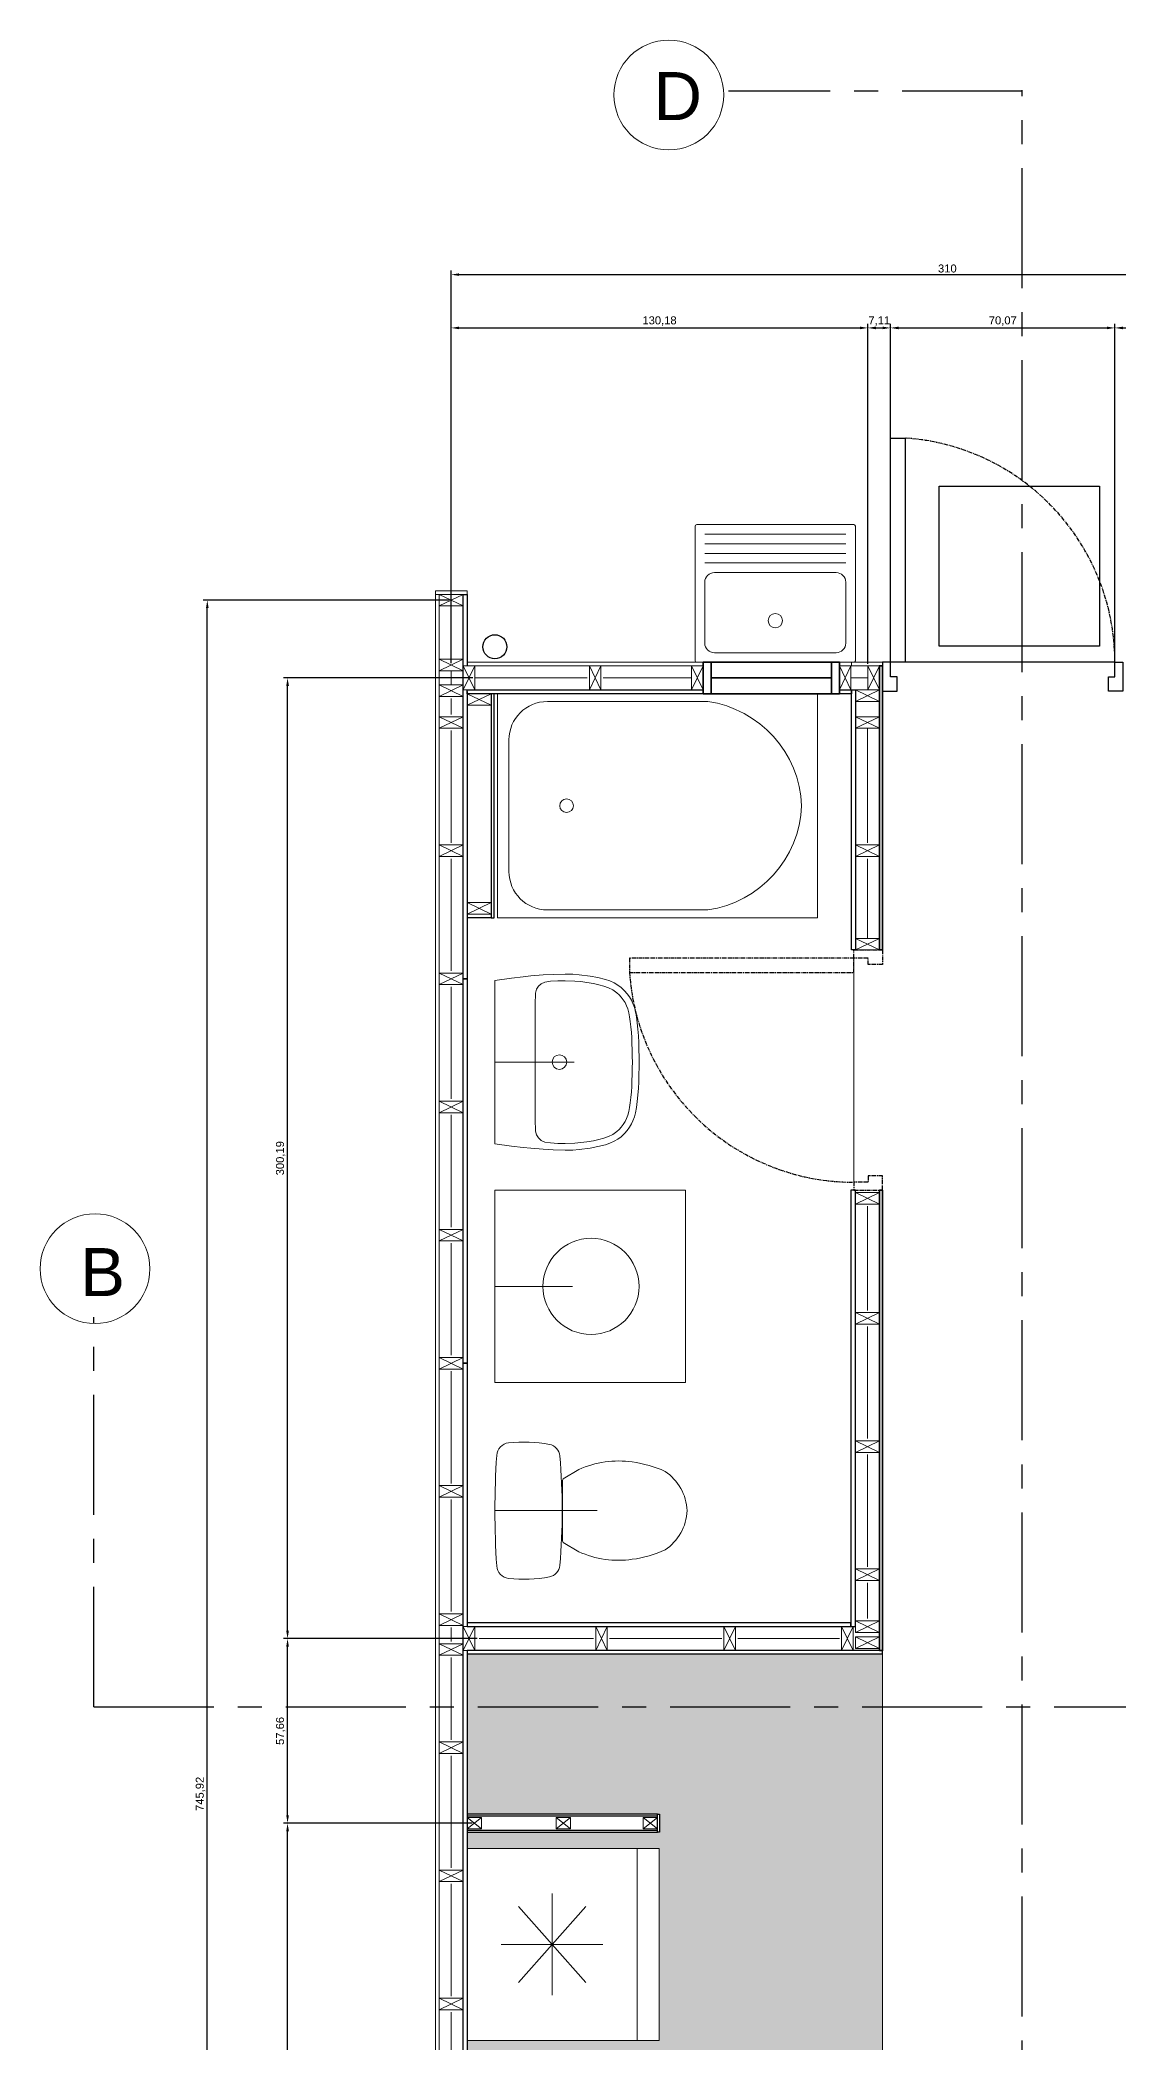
# Model space of a CAD drawing. Header units: inches. Extents: x 337 to 2410, y 226 to 1298.
# Drawn here: x 344 to 681, y 666 to 1292 of the extents above; entities that cross this region are included whole.
import ezdxf

# ---------------------------------------------------------------- set-up
doc = ezdxf.new("R2010")
doc.units = ezdxf.units.IN
doc.header["$MEASUREMENT"] = 0
doc.linetypes.add('CENTER', pattern=[2, 1.25, -0.25, 0.25, -0.25])
doc.layers.add('_AUX', color=210, linetype='Continuous', lineweight=18, plot=False)
for name, color, linetype, lineweight in [('A-ANNO-SYMB', 3, 'Continuous', 18), ('A-DETL-MBND', 3, 'Continuous', 18), ('A-DETL-MCUT', 4, 'Continuous', 25), ('A-DOOR-FULL', 4, 'Continuous', 25), ('A-ELEV-MBE1', 7, 'Continuous', 35), ('A-ELEV-MBE2', 4, 'Continuous', 25), ('A-FLOR-PATT', 8, 'Continuous', 18), ('A-FURN', 8, 'Continuous', 18), ('A-SECT-MCUT', 7, 'Continuous', 35), ('A-WALL-PATT', 8, 'Continuous', 18), ('A-WALL-STUD', 3, 'Continuous', 18)]:
    doc.layers.add(name, color=color, linetype=linetype, lineweight=lineweight)
doc.styles.get("Standard").update_dxf_attribs({"font": 'Arial.ttf'})
doc.linetypes.add('BATTING', pattern='A,0.0001,-0.1,[134,ltypeshp.shx,S=0.1,R=0,X=-0.1,Y=0],-0.2,[134,ltypeshp.shx,S=0.1,R=180,X=0.1,Y=0],-0.1', length=0.4001)
doc.dimstyles.new('ISO-25', dxfattribs={"dimtxt": 2.5, "dimasz": 2.5, "dimexe": 1.25, "dimexo": 0.625, "dimtad": 1, "dimtxsty": 'Standard', "dimcen": 2.5, "dimadec": 0, "dimazin": 0, "dimtfac": 1, "dimtmove": 0, "dimatfit": 3, "dimfxl": 1, "dimarcsym": 0})

# ---------------------------------------------------------------- blocks, each defined once
blk = doc.blocks.new('*D57')
at = {"color": 0, "lineweight": -2, "transparency": 16777216}
for p, q in [((472.32, 1097.57), (472.32, 1220.17)), ((474.82, 1218.92), (779.82, 1218.92)), ((782.32, 1095.52), (782.32, 1220.17))]:
    blk.add_line(p, q, dxfattribs=at)
at = {"color": 0, "transparency": 16777216}
for points in [[(474.82, 1219.34), (474.82, 1218.51), (472.32, 1218.92)], [(779.82, 1219.34), (779.82, 1218.51), (782.32, 1218.92)]]:
    blk.add_solid(points, dxfattribs=at)
at = {"color": 0, "transparency": 16777216, "insert": (627.32, 1220.82), "char_height": 2.5, "attachment_point": 5}
blk.add_mtext('310', dxfattribs=at)
blk = doc.blocks.new('*D59')
at = {"color": 0, "lineweight": -2, "transparency": 16777216}
for p, q in [((471.69, 1117.22), (394.89, 1117.22)), ((396.14, 373.79), (396.14, 1114.72)), ((471.69, 371.29), (394.89, 371.29))]:
    blk.add_line(p, q, dxfattribs=at)
at = {"color": 0, "transparency": 16777216}
for points in [[(395.72, 1114.72), (396.56, 1114.72), (396.14, 1117.22)], [(395.72, 373.79), (396.56, 373.79), (396.14, 371.29)]]:
    blk.add_solid(points, dxfattribs=at)
at = {"color": 0, "transparency": 16777216, "insert": (394.01, 744.26), "char_height": 2.5, "attachment_point": 5, "rotation": 90}
blk.add_mtext('745,92', dxfattribs=at)
blk = doc.blocks.new('*D60')
at = {"color": 0, "lineweight": -2, "transparency": 16777216}
for p, q in [((472.32, 1097.57), (472.32, 1203.52)), ((474.82, 1202.27), (600, 1202.27)), ((602.5, 1097.32), (602.5, 1203.52))]:
    blk.add_line(p, q, dxfattribs=at)
at = {"color": 0, "transparency": 16777216}
for points in [[(474.82, 1202.68), (474.82, 1201.85), (472.32, 1202.27)], [(600, 1202.68), (600, 1201.85), (602.5, 1202.27)]]:
    blk.add_solid(points, dxfattribs=at)
at = {"color": 0, "transparency": 16777216, "insert": (537.41, 1204.4), "char_height": 2.5, "attachment_point": 5}
blk.add_mtext('130,18', dxfattribs=at)
blk = doc.blocks.new('*D61')
at = {"color": 0, "lineweight": -2, "transparency": 16777216}
for p, q in [((609.6, 1098.42), (609.6, 1203.52)), ((612.1, 1202.27), (677.17, 1202.27)), ((679.67, 1098.42), (679.67, 1203.52))]:
    blk.add_line(p, q, dxfattribs=at)
at = {"color": 0, "transparency": 16777216}
for points in [[(612.1, 1202.68), (612.1, 1201.85), (609.6, 1202.27)], [(677.17, 1202.68), (677.17, 1201.85), (679.67, 1202.27)]]:
    blk.add_solid(points, dxfattribs=at)
at = {"color": 0, "transparency": 16777216, "insert": (644.64, 1204.4), "char_height": 2.5, "attachment_point": 5}
blk.add_mtext('70,07', dxfattribs=at)
blk = doc.blocks.new('*D62')
at = {"color": 0, "lineweight": -2, "transparency": 16777216}
for p, q in [((602.5, 1098.42), (602.5, 1203.52)), ((605, 1202.27), (607.1, 1202.27)), ((609.6, 1098.42), (609.6, 1203.52))]:
    blk.add_line(p, q, dxfattribs=at)
at = {"color": 0, "transparency": 16777216}
for points in [[(605, 1202.68), (605, 1201.85), (602.5, 1202.27)], [(607.1, 1202.68), (607.1, 1201.85), (609.6, 1202.27)]]:
    blk.add_solid(points, dxfattribs=at)
at = {"color": 0, "transparency": 16777216, "insert": (606.05, 1204.4), "char_height": 2.5, "attachment_point": 5}
blk.add_mtext('7,11', dxfattribs=at)
blk = doc.blocks.new('*D63')
at = {"color": 0, "lineweight": -2, "transparency": 16777216}
for p, q in [((679.67, 1098.42), (679.67, 1203.52)), ((682.17, 1202.27), (779.82, 1202.27)), ((782.32, 1098.42), (782.32, 1203.52))]:
    blk.add_line(p, q, dxfattribs=at)
at = {"color": 0, "transparency": 16777216}
for points in [[(682.17, 1202.68), (682.17, 1201.85), (679.67, 1202.27)], [(779.82, 1202.68), (779.82, 1201.85), (782.32, 1202.27)]]:
    blk.add_solid(points, dxfattribs=at)
at = {"color": 0, "transparency": 16777216, "insert": (730.99, 1204.4), "char_height": 2.5, "attachment_point": 5}
blk.add_mtext('102,65', dxfattribs=at)
blk = doc.blocks.new('*D72')
at = {"color": 0, "lineweight": -2, "transparency": 16777216}
for p, q in [((480.45, 792.75), (419.96, 792.75)), ((421.21, 737.6), (421.21, 790.25)), ((478.9, 735.1), (419.96, 735.1))]:
    blk.add_line(p, q, dxfattribs=at)
at = {"color": 0, "transparency": 16777216}
for points in [[(420.8, 790.25), (421.63, 790.25), (421.21, 792.75)], [(420.8, 737.6), (421.63, 737.6), (421.21, 735.1)]]:
    blk.add_solid(points, dxfattribs=at)
at = {"color": 0, "transparency": 16777216, "insert": (419.08, 763.92), "char_height": 2.5, "attachment_point": 5, "rotation": 90}
blk.add_mtext('57,66', dxfattribs=at)
blk = doc.blocks.new('*D73')
at = {"color": 0, "lineweight": -2, "transparency": 16777216}
for p, q in [((478.9, 735.1), (419.96, 735.1)), ((421.21, 404.57), (421.21, 732.6)), ((478.45, 402.07), (419.96, 402.07))]:
    blk.add_line(p, q, dxfattribs=at)
at = {"color": 0, "transparency": 16777216}
for points in [[(420.8, 732.6), (421.63, 732.6), (421.21, 735.1)], [(420.8, 404.57), (421.63, 404.57), (421.21, 402.07)]]:
    blk.add_solid(points, dxfattribs=at)
at = {"color": 0, "transparency": 16777216, "insert": (419.08, 568.59), "char_height": 2.5, "attachment_point": 5, "rotation": 90}
blk.add_mtext('333,02', dxfattribs=at)
blk = doc.blocks.new('*D74')
at = {"color": 0, "lineweight": -2, "transparency": 16777216}
for p, q in [((479.05, 1092.94), (419.96, 1092.94)), ((421.21, 795.25), (421.21, 1090.44)), ((477.25, 792.75), (419.96, 792.75))]:
    blk.add_line(p, q, dxfattribs=at)
at = {"color": 0, "transparency": 16777216}
for points in [[(420.8, 1090.44), (421.63, 1090.44), (421.21, 1092.94)], [(420.8, 795.25), (421.63, 795.25), (421.21, 792.75)]]:
    blk.add_solid(points, dxfattribs=at)
at = {"color": 0, "transparency": 16777216, "insert": (419.08, 942.85), "char_height": 2.5, "attachment_point": 5, "rotation": 90}
blk.add_mtext('300,19', dxfattribs=at)

msp = doc.modelspace()

# ---------------------------------------------------------------- hatches: boundary and pattern name
at = {"layer": 'A-FLOR-PATT'}
h = msp.add_hatch(dxfattribs=at)
h.set_pattern_fill('DOTS', color=0, scale=2.001937, style=0)
h.set_pattern_definition([(0, (-45321.7826, -1930.0857), (1.58903716, 3.17807433), [0, -3.17807433])])
h.paths.add_polyline_path([(607.1, 787.997), (477.274, 787.997), (477.274, 737.949), (537.386, 737.949), (537.386, 732.241), (477.274, 732.241), (477.274, 486.907), (527.323, 486.906), (527.323, 406.829), (607.1, 406.829)])
h.paths.add_polyline_path([(482.279, 561.979), (542.337, 561.979), (542.337, 622.038), (482.279, 622.038)], flags=16)
h.paths.add_polyline_path([(527.267, 662.173), (477.274, 662.173), (477.274, 627.043), (527.267, 627.043)], flags=16)
h.paths.add_polyline_path([(537.332, 727.236), (477.274, 727.236), (477.274, 667.178), (537.332, 667.178)], flags=16)
h.paths.add_polyline_path([(527.321, 556.975), (477.274, 556.975), (477.274, 486.907), (527.321, 486.907)], flags=16)

# ---------------------------------------------------------------- linework, layer by layer
at = {"color": 3, "linetype": 'CENTER', "ltscale": 30}
for p, q in [((650.703, 1276.235), (558.941, 1276.235)), ((650.703, 254.712), (650.703, 1276.538)), ((360.703, 771.396), (360.703, 893.158)), ((360.703, 771.396), (1228.663, 771.396))]:
    msp.add_line(p, q, dxfattribs=at)
at = {"color": 0}
for p, q in [((485.801, 1017.918), (485.801, 1087.988)), ((484.781, 1017.918), (477.274, 1017.918)), ((484.781, 1017.918), (485.801, 1017.918))]:
    msp.add_line(p, q, dxfattribs=at)
at = {"layer": '_AUX', "color": 0}
for points in [[(607.1, 787.997), (477.274, 787.997), (477.274, 737.949), (537.386, 737.949), (537.386, 732.241), (477.274, 732.241), (477.274, 486.907), (527.323, 486.906), (527.323, 406.829), (607.1, 406.829)], [(537.332, 727.236), (477.274, 727.236), (477.274, 667.178), (537.332, 667.178)]]:
    msp.add_lwpolyline(points, close=True, dxfattribs=at)
at = {"layer": 'A-ANNO-SYMB', "color": 0}
for p, q in [((486.801, 1017.988), (486.801, 1087.988)), ((502.377, 1085.557), (552.472, 1085.557)), ((586.801, 1017.988), (586.801, 1087.988)), ((490.377, 1073.557), (490.377, 1052.988)), ((490.377, 1032.418), (490.377, 1052.988)), ((502.377, 1020.418), (552.472, 1020.418)), ((486.801, 1017.988), (586.801, 1017.988))]:
    msp.add_line(p, q, dxfattribs=at)
at = {"layer": 'A-ANNO-SYMB'}
for centre in [(540.316, 1275.043), (361.063, 908.344)]:
    msp.add_circle(centre, 17.163, dxfattribs=at)
at = {"layer": 'A-ANNO-SYMB', "color": 0}
msp.add_circle((508.377, 1052.988), 2.126, dxfattribs=at)
for centre, radius, start, end in [((502.377, 1073.557), 12, 90, 180), ((547.548, 1051.633), 34.28, 2.264793, 81.74057), ((547.548, 1054.342), 34.28, 278.25943, 357.735207), ((502.377, 1032.418), 12, 180, 270)]:
    msp.add_arc(centre, radius, start, end, dxfattribs=at)
at = {"layer": 'A-DETL-MBND', "color": 0}
msp.add_line((467.465, 1119.019), (467.465, 1120.12), dxfattribs=at)
for points in [[(467.465, 1120.12), (477.274, 1120.12), (477.274, 1119.019), (467.465, 1119.019)], [(467.465, 758.669), (467.465, 1119.019), (468.566, 1119.019), (468.566, 758.669)], [(551.046, 1096.696), (477.274, 1096.696), (477.274, 1097.797), (551.046, 1097.797)], [(593.587, 1097.797), (597.39, 1097.797), (597.39, 1096.696), (593.587, 1096.696)], [(607.101, 1097.796), (607.101, 1096.696), (597.39, 1096.696), (597.39, 1097.797), (607.101, 1097.797)], [(468.566, 761.172), (468.566, 368.292), (467.465, 368.292), (467.465, 758.669)]]:
    msp.add_lwpolyline(points, dxfattribs=at)
at = {"layer": 'A-DETL-MCUT', "color": 0}
for p, q in [((484.78, 1087.988), (484.781, 1017.918)), ((476.073, 758.669), (476.073, 878.785)), ((476.073, 878.785), (477.274, 878.785)), ((477.274, 878.785), (477.274, 796.506)), ((477.274, 788.999), (477.274, 673.588))]:
    msp.add_line(p, q, dxfattribs=at)
for points in [[(477.274, 1088.697), (477.275, 998.902), (476.073, 998.902), (476.073, 1119.019), (477.274, 1119.019), (477.274, 1096.696)], [(551.046, 1087.988), (477.274, 1087.988), (477.274, 1089.189), (551.046, 1089.189)], [(593.587, 1089.189), (597.39, 1089.189), (597.39, 1087.988), (593.587, 1087.988)], [(477.274, 673.588), (477.274, 638.553), (476.073, 638.553), (476.073, 761.172)], [(477.274, 737.348), (536.785, 737.348), (536.785, 737.949), (477.274, 737.949)], [(477.274, 732.243), (536.785, 732.243), (536.785, 732.844), (477.274, 732.844)]]:
    msp.add_lwpolyline(points, dxfattribs=at)
for points in [[(598.592, 1089.189), (598.592, 1007.91), (597.39, 1007.91), (597.39, 1089.189)], [(476.073, 878.785), (476.073, 998.902), (477.274, 998.902), (477.274, 878.785)], [(598.592, 932.837), (597.168, 932.837), (597.169, 796.505), (598.592, 796.506)], [(597.169, 796.505), (597.169, 797.707), (477.274, 797.707), (477.274, 796.505)], [(607.1, 787.997), (607.1, 788.998), (477.274, 788.998), (477.274, 787.997)], [(536.785, 732.241), (536.785, 737.949), (537.386, 737.949), (537.386, 732.241)]]:
    msp.add_lwpolyline(points, close=True, dxfattribs=at)
at = {"layer": 'A-DOOR-FULL', "color": 0}
for points in [[(614.107, 1167.864), (614.107, 1097.796), (609.603, 1097.796), (609.603, 1167.864), (614.107, 1167.864)], [(609.603, 1097.796), (607.101, 1097.796), (607.101, 1088.788), (611.605, 1088.788), (611.605, 1093.292), (609.603, 1093.292), (609.603, 1097.796)], [(679.671, 1097.796), (682.173, 1097.796), (682.173, 1088.788), (677.669, 1088.788), (677.669, 1093.292), (679.671, 1093.292), (679.671, 1097.796)]]:
    msp.add_lwpolyline(points, dxfattribs=at)
at = {"layer": 'A-DOOR-FULL', "color": 0, "linetype": 'CENTER'}
for points in [[(598.091, 1005.408), (598.091, 1007.91), (607.1, 1007.91), (607.1, 1003.406), (602.596, 1003.406), (602.596, 1005.408), (598.091, 1005.408)], [(528.024, 1000.903), (598.091, 1000.903), (598.091, 1005.408), (528.024, 1005.408), (528.024, 1000.903)], [(598.091, 935.34), (598.091, 932.837), (607.1, 932.837), (607.1, 937.342), (602.596, 937.342), (602.596, 935.34), (598.091, 935.34)]]:
    msp.add_lwpolyline(points, dxfattribs=at)
for centre, start, end in [((609.335, 1097.69), 0.086435, 86.109339), ((598.198, 1005.676), 183.890661, 269.913565)]:
    msp.add_arc(centre, 70.336, start, end, dxfattribs=at)
at = {"layer": 'A-ELEV-MBE1', "color": 0}
for p, q in [((553.548, 1097.797), (591.085, 1097.799)), ((553.549, 1092.892), (591.085, 1092.892)), ((553.549, 1087.988), (591.085, 1087.988)), ((467.515, 673.587), (467.515, 673.588))]:
    msp.add_line(p, q, dxfattribs=at)
for points in [[(551.046, 1097.797), (553.548, 1097.797), (553.549, 1087.988), (551.046, 1087.988)], [(591.085, 1097.797), (593.587, 1097.797), (593.587, 1087.988), (591.085, 1087.988)]]:
    msp.add_lwpolyline(points, close=True, dxfattribs=at)
at = {"layer": 'A-ELEV-MBE2', "color": 0}
msp.add_line((679.671, 1097.797), (609.603, 1097.797), dxfattribs=at)
msp.add_lwpolyline([(624.8, 1152.85), (674.848, 1152.85), (674.848, 1102.802), (624.8, 1102.802), (624.8, 1152.85)], dxfattribs=at)
at = {"layer": 'A-ELEV-MBE2', "color": 0, "ltscale": 0.05}
msp.add_circle((485.969, 1102.648), 3.754, dxfattribs=at)
at = {"layer": 'A-FLOR-PATT', "color": 0}
msp.add_line((598.091, 935.34), (598.091, 1005.408), dxfattribs=at)
at = {"layer": 'A-FLOR-PATT', "color": 0, "linetype": 'BATTING', "ltscale": 0.11}
msp.add_lwpolyline([(602.355, 1057.303), (602.355, 1057.359)], dxfattribs=at)
at = {"layer": 'A-FURN', "color": 0, "ltscale": 0.25}
for p, q in [((548.543, 1140.338), (548.543, 1098.298)), ((598.091, 1140.839), (549.044, 1140.839)), ((598.592, 1098.298), (598.592, 1140.338)), ((595.589, 1137.836), (551.546, 1137.836)), ((595.589, 1134.833), (551.546, 1134.833)), ((595.589, 1131.83), (551.546, 1131.83)), ((595.589, 1128.827), (551.546, 1128.827)), ((551.546, 1122.821), (551.546, 1103.803)), ((592.586, 1125.824), (554.549, 1125.824)), ((595.589, 1103.803), (595.589, 1122.821)), ((549.044, 1097.797), (598.091, 1097.797)), ((554.549, 1100.8), (592.586, 1100.8))]:
    msp.add_line(p, q, dxfattribs=at)
at = {"layer": 'A-FURN', "color": 0}
for p, q in [((491.153, 999.108), (485.983, 998.354)), ((485.983, 998.354), (485.983, 972.876)), ((494.765, 999.552), (491.153, 999.108)), ((497.256, 999.806), (494.765, 999.552)), ((501.105, 1000.116), (497.256, 999.806)), ((499.019, 995.626), (498.714, 994.437)), ((499.582, 996.56), (499.019, 995.626)), ((500.417, 997.337), (499.582, 996.56)), ((501.607, 997.899), (500.417, 997.337)), ((504.221, 1000.293), (501.105, 1000.116)), ((503.394, 998.136), (501.607, 997.899)), ((505.686, 998.277), (503.394, 998.136)), ((507.907, 1000.402), (504.221, 1000.293)), ((507.894, 998.301), (505.686, 998.277)), ((510.991, 998.196), (507.894, 998.301)), ((510.368, 1000.338), (507.907, 1000.402)), ((512.331, 1000.195), (510.368, 1000.338)), ((512.812, 998.035), (510.991, 998.196)), ((515.737, 999.752), (512.331, 1000.195)), ((514.673, 997.794), (512.812, 998.035)), ((516.802, 997.421), (514.673, 997.794)), ((518.143, 999.286), (515.737, 999.752)), ((518.491, 997.05), (516.802, 997.421)), ((520.549, 998.688), (518.143, 999.286)), ((520.023, 996.655), (518.491, 997.05)), ((521.514, 996.123), (520.023, 996.655)), ((521.92, 998.227), (520.549, 998.688)), ((522.785, 995.46), (521.514, 996.123)), ((523.244, 997.613), (521.92, 998.227)), ((524.116, 994.505), (522.785, 995.46)), ((524.343, 996.955), (523.244, 997.613)), ((525.394, 996.172), (524.343, 996.955)), ((526.483, 995.163), (525.394, 996.172)), ((527.297, 994.235), (526.483, 995.163)), ((498.626, 993.247), (498.595, 991.998)), ((498.595, 972.876), (498.595, 991.998)), ((498.714, 994.437), (498.626, 993.247)), ((524.793, 993.889), (524.116, 994.505)), ((525.466, 993.158), (524.793, 993.889)), ((526.102, 992.323), (525.466, 993.158)), ((526.641, 991.454), (526.102, 992.323)), ((527.107, 990.515), (526.641, 991.454)), ((527.494, 989.498), (527.107, 990.515)), ((528.012, 993.243), (527.297, 994.235)), ((527.804, 988.317), (527.494, 989.498)), ((528.628, 992.194), (528.012, 993.243)), ((529.107, 991.179), (528.628, 992.194)), ((529.549, 989.958), (529.107, 991.179)), ((529.87, 988.699), (529.549, 989.958)), ((528.047, 987.027), (527.804, 988.317)), ((528.279, 985.546), (528.047, 987.027)), ((528.478, 983.912), (528.279, 985.546)), ((528.624, 982.162), (528.478, 983.912)), ((530.183, 987.004), (529.87, 988.699)), ((530.452, 985.15), (530.183, 987.004)), ((530.659, 983.157), (530.452, 985.15)), ((530.796, 981.062), (530.659, 983.157)), ((528.72, 980.538), (528.624, 982.162)), ((528.806, 978.701), (528.72, 980.538)), ((528.871, 976.742), (528.806, 978.701)), ((528.913, 974.611), (528.871, 976.742)), ((530.897, 979.009), (530.794, 981.103)), ((530.974, 976.749), (530.895, 979.046)), ((531.018, 974.399), (530.973, 976.788)), ((485.983, 972.876), (485.983, 947.398)), ((485.983, 972.876), (510.761, 972.876)), ((498.595, 972.876), (498.595, 953.754)), ((528.913, 971.142), (528.871, 969.01)), ((528.924, 972.876), (528.913, 974.611)), ((528.924, 972.876), (528.913, 971.142)), ((530.973, 968.964), (531.018, 971.337)), ((531.026, 972.876), (531.017, 974.432)), ((531.018, 971.337), (531.026, 972.876)), ((528.72, 965.214), (528.624, 963.59)), ((528.806, 967.052), (528.72, 965.214)), ((528.871, 969.01), (528.806, 967.052)), ((530.659, 962.596), (530.796, 964.691)), ((530.794, 964.649), (530.897, 966.743)), ((530.895, 966.707), (530.974, 969.003)), ((527.804, 957.436), (527.494, 956.255)), ((528.047, 958.725), (527.804, 957.436)), ((528.279, 960.207), (528.047, 958.725)), ((528.478, 961.84), (528.279, 960.207)), ((528.624, 963.59), (528.478, 961.84)), ((529.87, 957.053), (530.183, 958.748)), ((530.183, 958.748), (530.452, 960.602)), ((530.452, 960.602), (530.659, 962.596)), ((498.626, 952.506), (498.595, 953.754)), ((498.714, 951.315), (498.626, 952.506)), ((499.019, 950.126), (498.714, 951.315)), ((524.116, 951.247), (522.785, 950.293)), ((524.793, 951.863), (524.116, 951.247)), ((525.466, 952.594), (524.793, 951.863)), ((526.102, 953.429), (525.466, 952.594)), ((526.641, 954.298), (526.102, 953.429)), ((526.483, 950.589), (527.297, 951.517)), ((527.107, 955.237), (526.641, 954.298)), ((527.494, 956.255), (527.107, 955.237)), ((527.297, 951.517), (528.012, 952.509)), ((528.012, 952.509), (528.628, 953.558)), ((528.628, 953.558), (529.107, 954.574)), ((529.107, 954.574), (529.549, 955.794)), ((529.549, 955.794), (529.87, 957.053)), ((485.983, 947.398), (491.153, 946.644)), ((491.153, 946.644), (494.765, 946.2)), ((494.765, 946.2), (497.256, 945.946)), ((497.256, 945.946), (501.105, 945.636)), ((499.582, 949.192), (499.019, 950.126)), ((500.417, 948.416), (499.582, 949.192)), ((501.607, 947.853), (500.417, 948.416)), ((501.105, 945.636), (504.221, 945.459)), ((503.394, 947.617), (501.607, 947.853)), ((505.686, 947.476), (503.394, 947.617)), ((504.221, 945.459), (507.907, 945.35)), ((507.894, 947.452), (505.686, 947.476)), ((510.991, 947.557), (507.894, 947.452)), ((507.907, 945.35), (510.368, 945.414)), ((510.368, 945.414), (512.331, 945.557)), ((512.812, 947.718), (510.991, 947.557)), ((512.331, 945.557), (515.737, 946.001)), ((514.673, 947.959), (512.812, 947.718)), ((516.802, 948.331), (514.673, 947.959)), ((515.737, 946.001), (518.143, 946.466)), ((518.491, 948.702), (516.802, 948.331)), ((518.143, 946.466), (520.549, 947.064)), ((520.023, 949.098), (518.491, 948.702)), ((521.514, 949.629), (520.023, 949.098)), ((520.549, 947.064), (521.92, 947.525)), ((522.785, 950.293), (521.514, 949.629)), ((521.92, 947.525), (523.244, 948.139)), ((523.244, 948.139), (524.343, 948.798)), ((524.343, 948.798), (525.394, 949.58)), ((525.394, 949.58), (526.483, 950.589)), ((507.36, 842.642), (512.197, 845.565)), ((507.095, 832.741), (507.095, 842.2)), ((517.907, 832.741), (485.983, 832.741)), ((507.095, 832.741), (507.095, 823.281)), ((507.36, 822.839), (512.197, 819.916)), ((481.779, 736.898), (477.274, 733.294)), ((477.274, 736.898), (481.779, 733.294)), ((509.582, 736.898), (505.078, 733.294)), ((505.078, 736.898), (509.582, 733.294)), ((536.785, 736.898), (532.281, 733.294)), ((532.281, 736.898), (536.785, 733.294)), ((477.274, 727.236), (477.274, 667.178)), ((537.332, 727.236), (477.274, 727.236)), ((530.383, 667.178), (530.383, 727.236)), ((537.332, 667.178), (537.332, 727.236)), ((514.354, 685.306), (493.304, 709.109)), ((514.354, 709.109), (493.304, 685.306)), ((503.829, 697.207), (503.829, 713.095)), ((487.941, 697.207), (519.717, 697.207)), ((503.829, 697.207), (503.829, 681.32)), ((477.274, 667.178), (537.332, 667.178))]:
    msp.add_line(p, q, dxfattribs=at)
for points in [[(485.983, 932.837), (485.983, 872.779), (545.54, 872.779), (545.54, 932.837), (485.983, 932.837)], [(485.983, 902.808), (510.199, 902.808)]]:
    msp.add_lwpolyline(points, dxfattribs=at)
for points in [[(481.779, 736.898), (477.274, 736.898), (477.274, 733.294), (481.779, 733.294)], [(509.582, 736.898), (505.078, 736.898), (505.078, 733.294), (509.582, 733.294)], [(536.785, 736.898), (532.281, 736.898), (532.281, 733.294), (536.785, 733.294)]]:
    msp.add_lwpolyline(points, close=True, dxfattribs=at)
at = {"layer": 'A-FURN', "color": 0, "ltscale": 0.25}
msp.add_circle((573.568, 1110.81), 2.237, dxfattribs=at)
at = {"layer": 'A-FURN', "color": 0}
for centre, radius in [((506.135, 972.876), 2.284), ((516.012, 902.808), 15.015)]:
    msp.add_circle(centre, radius, dxfattribs=at)
at = {"layer": 'A-FURN', "color": 0, "ltscale": 0.25}
for centre, radius, start, end in [((549.044, 1140.338), 0.5, 90, 180), ((598.091, 1140.338), 0.5, 0, 90), ((554.549, 1122.821), 3.003, 90, 180), ((592.586, 1122.821), 3.003, 0, 90), ((554.549, 1103.803), 3.003, 180, 270), ((592.586, 1103.803), 3.003, 270, 0), ((549.044, 1098.298), 0.5, 180, 270), ((598.091, 1098.298), 0.5, 270, 0)]:
    msp.add_arc(centre, radius, start, end, dxfattribs=at)
at = {"layer": 'A-FURN', "color": 0}
for centre, radius, start, end in [((533.293, 981.226), 2.502, 182.806886, 183.764718), ((533.396, 979.132), 2.502, 181.968399, 182.806886), ((533.475, 976.835), 2.502, 181.073904, 181.968399), ((533.52, 974.445), 2.502, 180.318419, 181.073904), ((533.293, 964.526), 2.502, 176.235282, 177.193114), ((533.396, 966.621), 2.502, 177.193114, 178.031601), ((533.475, 968.917), 2.502, 178.031601, 178.926096), ((490.743, 849.746), 4.204, 96.335902, 176.25542), ((495.017, 811.249), 42.938, 79.254844, 96.335902), ((502.276, 849.5), 4.004, 4.94027, 79.254844), ((750.572, 832.741), 264.589, 176.25542, 183.74458), ((308.386, 832.741), 198.617, 355.05973, 4.94027), ((524.62, 818.227), 30.029, 81.793069, 114.438175), ((524.263, 812.407), 35.843, 65.475579, 82.556764), ((530.378, 832.014), 15.68, 2.655151, 56.021131), ((507.595, 842.2), 0.5, 118.022595, 180), ((530.378, 833.467), 15.68, 303.978869, 357.344849), ((507.595, 823.281), 0.5, 180, 241.977405), ((524.62, 847.255), 30.029, 245.561825, 278.206931), ((524.263, 853.074), 35.843, 277.443236, 294.524421), ((490.743, 815.735), 4.204, 183.74458, 263.664098), ((502.276, 815.981), 4.004, 280.745156, 355.05973), ((495.017, 854.233), 42.938, 263.664098, 280.745156)]:
    msp.add_arc(centre, radius, start, end, dxfattribs=at)
at = {"layer": 'A-SECT-MCUT', "color": 0}
for points in [[(607.1, 1096.696), (606.099, 1096.696), (606.1, 1007.91), (607.1, 1007.91)], [(606.099, 788.998), (607.1, 788.998), (607.1, 932.837), (606.099, 932.837)]]:
    msp.add_lwpolyline(points, close=True, dxfattribs=at)
at = {"layer": 'A-WALL-PATT', "color": 0, "ltscale": 0.1}
for p, q in [((472.319, 1098.748), (472.319, 1115.416)), ((472.319, 1090.74), (472.319, 1095.144)), ((514.81, 1092.942), (479.677, 1092.942)), ((547.442, 1092.942), (519.815, 1092.942)), ((597.191, 1092.942), (602.496, 1092.942)), ((472.319, 1081.482), (472.319, 1086.436)), ((472.319, 1041.443), (472.319, 1076.477)), ((602.345, 1041.443), (602.345, 1077.177)), ((472.319, 1001.404), (472.319, 1036.438)), ((602.347, 1011.514), (602.345, 1036.438)), ((472.319, 961.365), (472.319, 996.399)), ((472.319, 921.327), (472.319, 956.36)), ((602.345, 895.301), (602.345, 927.833)), ((472.319, 881.288), (472.319, 916.322)), ((602.345, 855.263), (602.345, 890.296)), ((472.319, 841.249), (472.319, 876.283)), ((602.345, 815.224), (602.345, 850.258)), ((472.319, 801.199), (472.319, 836.244)), ((602.345, 799.008), (602.345, 810.219)), ((472.319, 796.194), (472.319, 791.854)), ((481.078, 792.752), (516.784, 792.752)), ((521.789, 792.752), (556.823, 792.752)), ((561.828, 792.752), (593.587, 792.752)), ((472.319, 786.849), (472.319, 761.172)), ((472.319, 756.167), (472.319, 721.133)), ((472.319, 681.094), (472.319, 716.128)), ((472.319, 676.089), (472.319, 641.055))]:
    msp.add_line(p, q, dxfattribs=at)
at = {"layer": 'A-WALL-STUD', "color": 0}
for p, q in [((476.073, 1119.019), (468.566, 1115.416)), ((468.566, 1119.019), (476.073, 1115.416)), ((476.073, 1095.144), (468.566, 1098.748)), ((468.566, 1095.144), (476.073, 1098.748)), ((476.073, 1089.189), (479.677, 1096.696)), ((476.073, 1096.696), (479.677, 1089.189)), ((515.511, 1089.189), (519.114, 1096.696)), ((515.511, 1096.696), (519.114, 1089.189)), ((547.442, 1089.189), (551.046, 1096.696)), ((547.442, 1096.696), (551.046, 1089.189)), ((593.587, 1089.189), (597.191, 1096.696)), ((593.587, 1096.696), (597.191, 1089.189)), ((602.496, 1089.189), (606.099, 1096.696)), ((602.496, 1096.696), (606.099, 1089.189)), ((476.073, 1090.74), (468.566, 1087.137)), ((468.566, 1090.74), (476.073, 1087.137)), ((598.592, 1089.189), (606.099, 1085.585)), ((606.099, 1089.189), (598.592, 1085.585)), ((484.782, 1087.988), (477.274, 1084.384)), ((477.274, 1087.988), (484.782, 1084.384)), ((476.073, 1080.781), (468.566, 1077.177)), ((468.566, 1080.781), (476.073, 1077.177)), ((598.592, 1080.781), (606.099, 1077.177)), ((606.099, 1080.781), (598.592, 1077.177)), ((476.073, 1040.742), (468.566, 1037.139)), ((468.566, 1040.742), (476.073, 1037.139)), ((598.592, 1040.742), (606.099, 1037.139)), ((606.099, 1040.742), (598.592, 1037.139)), ((484.781, 1022.722), (477.273, 1019.119)), ((477.273, 1022.722), (484.781, 1019.119)), ((598.592, 1011.514), (606.1, 1007.91)), ((606.1, 1011.514), (598.592, 1007.91)), ((476.073, 1000.703), (468.566, 997.1)), ((468.566, 1000.703), (476.073, 997.1)), ((476.073, 960.665), (468.566, 957.061)), ((468.566, 960.665), (476.073, 957.061)), ((598.592, 932.137), (606.099, 928.533)), ((606.099, 932.137), (598.592, 928.533)), ((476.073, 920.626), (468.566, 917.022)), ((468.566, 920.626), (476.073, 917.022)), ((598.592, 894.6), (606.099, 890.997)), ((606.099, 894.6), (598.592, 890.997)), ((476.073, 876.984), (468.566, 880.587)), ((468.566, 876.984), (476.073, 880.587)), ((598.592, 854.562), (606.099, 850.958)), ((606.099, 854.562), (598.592, 850.958)), ((476.073, 836.945), (468.566, 840.548)), ((468.566, 836.945), (476.073, 840.548)), ((598.592, 814.523), (606.099, 810.92)), ((606.099, 814.523), (598.592, 810.92)), ((476.073, 796.895), (468.566, 800.498)), ((468.566, 796.895), (476.073, 800.498)), ((476.073, 788.999), (479.676, 796.506)), ((476.073, 796.506), (479.676, 788.999)), ((517.485, 788.998), (521.088, 796.505)), ((517.485, 796.505), (521.088, 788.998)), ((557.523, 788.998), (561.127, 796.505)), ((557.523, 796.505), (561.127, 788.998)), ((594.287, 788.998), (597.891, 796.505)), ((594.287, 796.505), (597.891, 788.998)), ((598.592, 798.307), (606.099, 794.703)), ((606.099, 798.307), (598.592, 794.703)), ((476.073, 791.153), (468.566, 787.55)), ((468.566, 791.153), (476.073, 787.55)), ((598.592, 793.302), (606.099, 789.699)), ((606.099, 793.302), (598.592, 789.699)), ((476.073, 760.471), (468.566, 756.868)), ((468.566, 760.471), (476.073, 756.868)), ((476.073, 720.432), (468.566, 716.829)), ((468.566, 720.432), (476.073, 716.829)), ((476.073, 680.394), (468.566, 676.79)), ((468.566, 680.394), (476.073, 676.79))]:
    msp.add_line(p, q, dxfattribs=at)
for points in [[(476.073, 1119.019), (468.566, 1119.019), (468.566, 1115.416), (476.073, 1115.416)], [(476.073, 1095.144), (468.566, 1095.144), (468.566, 1098.748), (476.073, 1098.748)], [(476.073, 1089.189), (476.073, 1096.696), (479.677, 1096.696), (479.677, 1089.189)], [(515.511, 1089.189), (515.511, 1096.696), (519.114, 1096.696), (519.114, 1089.189)], [(547.442, 1089.189), (547.442, 1096.696), (551.046, 1096.696), (551.046, 1089.189)], [(593.587, 1089.189), (593.587, 1096.696), (597.191, 1096.696), (597.191, 1089.189)], [(602.496, 1089.189), (602.496, 1096.696), (606.099, 1096.696), (606.099, 1089.189)], [(476.073, 1090.74), (468.566, 1090.74), (468.566, 1087.137), (476.073, 1087.137)], [(598.592, 1089.189), (606.099, 1089.189), (606.099, 1085.585), (598.592, 1085.585)], [(484.782, 1087.988), (477.274, 1087.988), (477.274, 1084.384), (484.782, 1084.384)], [(476.073, 1080.781), (468.566, 1080.781), (468.566, 1077.177), (476.073, 1077.177)], [(598.592, 1080.781), (606.099, 1080.781), (606.099, 1077.177), (598.592, 1077.177)], [(476.073, 1040.742), (468.566, 1040.742), (468.566, 1037.139), (476.073, 1037.139)], [(598.592, 1040.742), (606.099, 1040.742), (606.099, 1037.139), (598.592, 1037.139)], [(484.781, 1022.722), (477.273, 1022.722), (477.273, 1019.119), (484.781, 1019.119)], [(598.592, 1011.514), (606.1, 1011.514), (606.1, 1007.91), (598.592, 1007.91)], [(476.073, 1000.703), (468.566, 1000.703), (468.566, 997.1), (476.073, 997.1)], [(476.073, 960.665), (468.566, 960.665), (468.566, 957.061), (476.073, 957.061)], [(598.592, 932.137), (606.099, 932.137), (606.099, 928.533), (598.592, 928.533)], [(476.073, 920.626), (468.566, 920.626), (468.566, 917.022), (476.073, 917.022)], [(598.592, 894.6), (606.099, 894.6), (606.099, 890.997), (598.592, 890.997)], [(476.073, 876.984), (468.566, 876.984), (468.566, 880.587), (476.073, 880.587)], [(598.592, 854.562), (606.099, 854.562), (606.099, 850.958), (598.592, 850.958)], [(476.073, 836.945), (468.566, 836.945), (468.566, 840.548), (476.073, 840.548)], [(598.592, 814.523), (606.099, 814.523), (606.099, 810.92), (598.592, 810.92)], [(476.073, 796.895), (468.566, 796.895), (468.566, 800.498), (476.073, 800.498)], [(476.073, 788.999), (476.073, 796.506), (479.676, 796.506), (479.676, 788.999)], [(517.485, 788.998), (517.485, 796.505), (521.088, 796.505), (521.088, 788.998)], [(557.523, 788.998), (557.523, 796.505), (561.127, 796.505), (561.127, 788.998)], [(594.287, 788.998), (594.287, 796.505), (597.891, 796.505), (597.891, 788.998)], [(598.592, 798.307), (606.099, 798.307), (606.099, 794.703), (598.592, 794.703)], [(476.073, 791.153), (468.566, 791.153), (468.566, 787.55), (476.073, 787.55)], [(598.592, 793.302), (606.099, 793.302), (606.099, 789.699), (598.592, 789.699)], [(476.073, 760.471), (468.566, 760.471), (468.566, 756.868), (476.073, 756.868)], [(476.073, 720.432), (468.566, 720.432), (468.566, 716.829), (476.073, 716.829)], [(476.073, 680.394), (468.566, 680.394), (468.566, 676.79), (476.073, 676.79)]]:
    msp.add_lwpolyline(points, close=True, dxfattribs=at)

# ---------------------------------------------------------------- texts
at = {"color": 3, "char_height": 15, "attachment_point": 1}
for s, width, insert in [('D', 35.40107, (535.53, 1282.205)), ('B', 28.43682, (356.465, 914.784))]:
    msp.add_mtext_dynamic_manual_height_columns(s, width=width, gutter_width=12.5, heights=[0], dxfattribs=dict(at, insert=insert))

# ---------------------------------------------------------------- dimensions: what is measured, and where the dimension line sits
at = {"color": 3}
for base, p1, p2, picture, middle in [((782.317, 1218.923), (472.319, 1096.946), (782.317, 1094.893), '*D57', (627.318, 1220.815)), ((602.496, 1202.267), (472.319, 1096.946), (602.496, 1096.696), '*D60', (537.407, 1204.398)), ((609.603, 1202.267), (602.496, 1097.797), (609.603, 1097.796), '*D62', (606.049, 1204.398)), ((679.671, 1202.267), (609.603, 1097.797), (679.671, 1097.796), '*D61', (644.637, 1204.398)), ((782.317, 1202.267), (679.671, 1097.797), (782.317, 1097.797), '*D63', (730.994, 1204.398))]:
    dim = msp.add_linear_dim(base=base, p1=p1, p2=p2, dimstyle='ISO-25', dxfattribs=at)
    dim.commit()
    dim.dimension.update_dxf_attribs({"geometry": picture, "text_midpoint": middle})
dim = msp.add_linear_dim(base=(396.138, 1117.217), p1=(472.319, 371.295), p2=(472.319, 1117.217), angle=90, dimstyle='ISO-25', dxfattribs=at)
dim.commit()
dim.dimension.update_dxf_attribs({"geometry": '*D59', "text_midpoint": (396.138, 744.256), "dimtype": 160})
for base, p1, p2, picture, middle in [((421.213, 1092.942), (477.875, 792.752), (479.677, 1092.942), '*D74', (419.082, 942.847)), ((421.213, 792.752), (479.526, 735.096), (481.078, 792.752), '*D72', (419.082, 763.924)), ((421.213, 735.096), (479.075, 402.075), (479.526, 735.096), '*D73', (419.082, 568.585))]:
    dim = msp.add_linear_dim(base=base, p1=p1, p2=p2, angle=90, dimstyle='ISO-25', dxfattribs=at)
    dim.commit()
    dim.dimension.update_dxf_attribs({"geometry": picture, "text_midpoint": middle})

doc.saveas('drawing.dxf')
